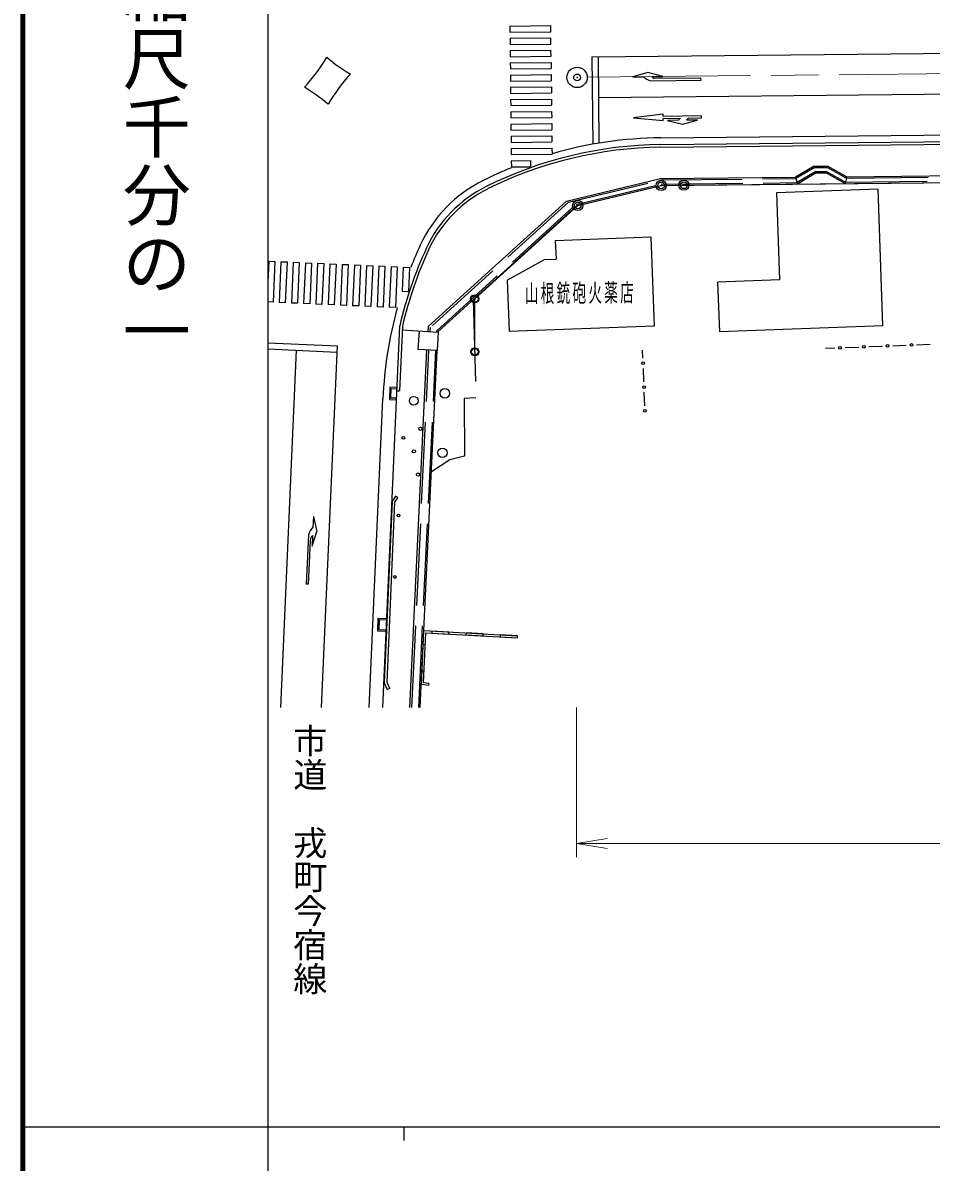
# Model space of a CAD drawing. Units: millimetres, scale not verified. Extents: x 40000 to 680000, y 20000 to 380000.
# Drawn here: x 40000 to 106744, y 202409 to 286130 of the extents above; entities that cross this region are included whole.
import ezdxf
from ezdxf.enums import TextEntityAlignment as Align

# ---------------------------------------------------------------- set-up
doc = ezdxf.new("R2010")
doc.units = ezdxf.units.MM
doc.header["$LTSCALE"] = 1000
doc.header["$PDMODE"] = 32
doc.header["$PDSIZE"] = 500
doc.linetypes.add('CHAIN', pattern=[18.5, 12, -1.5, 3.5, -1.5])
doc.linetypes.add('DASHED', pattern=[7.5, 6, -1.5])
for name, color, linetype, lineweight in [('M-BGD', 7, 'Continuous', 25), ('M-BMK', 2, 'CHAIN', 13), ('M-BMK-ROW', 30, 'Continuous', 25), ('M-BMK-SRVR', 3, 'Continuous', 25), ('M-STR-HTXT', 7, 'Continuous', 13), ('M-STR-STRC', 7, 'Continuous', 25), ('M-TTL', 2, 'Continuous', 140), ('M-TTL-BAND', 7, 'Continuous', 25)]:
    doc.layers.add(name, color=color, linetype=linetype, lineweight=lineweight)
doc.layers.add('M-BMK-HTXT', color=7, linetype='Continuous')
doc.layers.add('M-OTRS', color=6, linetype='Continuous')
doc.styles.add('@ＭＳ ゴシック', font='')
doc.styles.add('ＭＳ ゴシック', font='')
doc.styles.get('@ＭＳ ゴシック').set_extended_font_data('@MS Gothic')
doc.styles.get('ＭＳ ゴシック').set_extended_font_data('MS Gothic')

msp = doc.modelspace()

# ---------------------------------------------------------------- linework, layer by layer
at = {"layer": 'M-BGD'}
for p, q in [((86909, 274180), (496856, 278424)), ((86878, 277180), (119535, 277518)), ((86880, 276980), (119537, 277318)), ((98154, 275597), (96777, 274782)), ((98154, 275597), (99154, 275607)), ((99154, 275607), (100548, 274821)), ((79940, 273019), (86848, 274680)), ((86848, 274680), (96777, 274782)), ((96777, 274782), (96916, 274284)), ((98293, 275098), (96916, 274284)), ((98293, 275098), (99025, 275106)), ((99025, 275106), (100419, 274320)), ((100548, 274821), (100419, 274320)), ((100548, 274821), (119661, 275019)), ((80687, 272685), (86909, 274180)), ((102851, 273915), (95383, 273644)), ((103199, 263862), (102851, 273915)), ((79940, 273019), (69788, 263806)), ((95383, 273644), (95604, 267247)), ((70517, 263455), (80687, 272685)), ((79125, 270122), (86135, 270393)), ((79125, 270122), (79178, 268767)), ((86135, 270393), (86390, 263851)), ((78336, 268729), (79178, 268767)), ((75593, 267226), (78336, 268729)), ((75593, 267226), (75741, 263440)), ((95604, 267247), (91077, 267083)), ((91204, 263427), (91077, 267083)), ((66459, 235821), (67694, 263863)), ((67893, 263836), (67683, 259079)), ((69788, 263806), (69765, 263442)), ((86390, 263851), (75741, 263440)), ((103199, 263862), (91204, 263427)), ((67881, 263558), (70517, 263396)), ((69061, 262127), (69144, 263480)), ((70517, 263396), (70434, 262043)), ((70513, 263396), (70517, 263455)), ((68440, 235821), (69696, 262088)), ((70444, 262042), (69061, 262127)), ((85566, 261488), (85544, 262067)), ((98976, 262213), (99668, 262240)), ((100417, 262269), (101416, 262308)), ((102166, 262337), (103165, 262375)), ((103914, 262405), (104914, 262443)), ((105663, 262472), (106662, 262511)), ((69191, 235821), (70444, 262042)), ((85631, 259739), (85594, 260739)), ((66974, 259358), (66939, 258458)), ((67495, 259338), (66974, 259358)), ((67043, 258554), (67070, 259254)), ((67070, 259254), (67490, 259238)), ((67484, 259088), (67683, 259079)), ((85696, 257991), (85659, 258990)), ((66939, 258458), (67455, 258438)), ((67459, 258538), (67043, 258554)), ((67390, 251340), (67146, 250957)), ((67344, 250895), (67559, 251233)), ((67559, 251233), (67390, 251340)), ((67146, 250957), (66560, 237628)), ((66762, 237666), (67344, 250895)), ((66092, 241431), (66120, 242378)), ((66120, 242378), (66768, 242360)), ((66195, 241528), (66217, 242275)), ((66217, 242275), (66764, 242260)), ((66727, 241413), (66092, 241431)), ((66731, 241512), (66195, 241528)), ((69286, 237499), (69469, 241468)), ((69442, 237632), (69612, 241310)), ((69469, 241468), (76344, 241091)), ((69612, 241310), (76336, 240941)), ((70054, 241436), (70046, 241286)), ((70046, 241286), (71304, 241217)), ((71312, 241367), (70054, 241436)), ((71304, 241217), (71312, 241367)), ((72570, 241298), (72562, 241148)), ((72562, 241148), (73820, 241079)), ((73828, 241229), (72570, 241298)), ((73820, 241079), (73828, 241229)), ((75086, 241160), (75078, 241010)), ((76344, 241091), (75086, 241160)), ((69571, 240430), (69421, 240437)), ((75078, 241010), (76336, 240941)), ((76336, 240941), (76344, 241091)), ((69333, 238525), (69483, 238518)), ((66560, 237628), (66775, 237142)), ((66958, 237223), (66762, 237666)), ((66958, 237223), (66775, 237142)), ((69810, 237438), (69286, 237499)), ((69827, 237587), (69442, 237632)), ((69827, 237587), (69810, 237438))]:
    msp.add_line(p, q, dxfattribs=at)
at = {"layer": 'M-BGD', "linetype": 'DASHED'}
for p, q in [((98182, 275497), (96805, 274683)), ((98182, 275497), (99128, 275507)), ((99128, 275507), (100522, 274721)), ((86860, 274580), (96805, 274683)), ((98265, 275198), (96888, 274384)), ((98265, 275198), (99051, 275206)), ((99051, 275206), (100445, 274420)), ((100445, 274420), (119665, 274619)), ((100522, 274721), (119662, 274919)), ((80089, 272952), (86860, 274580)), ((80663, 272782), (86886, 274277)), ((86908, 274280), (96888, 274384)), ((80089, 272952), (69934, 263736)), ((70420, 263502), (80639, 272776)), ((73096, 265782), (73283, 258563)), ((69934, 263736), (69915, 263433)), ((70414, 263402), (70420, 263502)), ((68591, 235821), (69845, 262079)), ((69091, 235821), (70344, 262048)), ((73283, 258563), (72431, 258528)), ((72431, 258528), (72454, 254291)), ((71368, 254026), (70018, 253128)), ((72454, 254291), (71368, 254026))]:
    msp.add_line(p, q, dxfattribs=at)
at = {"layer": 'M-BGD'}
for centre, radius in [((100042, 262254), 100), ((101791, 262322), 100), ((103540, 262390), 100), ((105288, 262458), 100), ((85580, 261114), 100), ((71010, 258903), 350), ((85645, 259365), 100), ((68721, 258360), 320), ((85710, 257616), 100), ((69219, 256303), 120), ((67960, 255626), 100), ((68735, 254641), 120), ((70835, 254537), 350), ((69048, 252931), 120), ((67596, 249931), 100), ((67334, 245409), 100)]:
    msp.add_circle(centre, radius, dxfattribs=at)
for centre, radius, start, end in [((87184, 247682), 29500, 90.59308, 116.43501), ((87184, 247682), 29300, 90.59308, 116.43501), ((78280, 265590), 9500, 116.43501, 155.14743), ((78280, 265590), 9300, 116.43502, 155.14743), ((96428, 257185), 29500, 155.14743, 166.91511), ((96428, 257185), 29300, 155.14743, 166.87902)]:
    msp.add_arc(centre, radius, start, end, dxfattribs=at)
at = {"layer": 'M-BMK'}
msp.add_line((81475, 282124), (179970, 283144), dxfattribs=at)
at = {"layer": 'M-BMK-ROW'}
for p, q in [((80774, 272706), (86909, 274180)), ((86909, 274180), (88568, 274197)), ((88568, 274197), (108567, 274404)), ((73203, 265845), (80774, 272706)), ((73214, 261955), (73203, 265845)), ((73214, 261955), (73230, 260200))]:
    msp.add_line(p, q, dxfattribs=at)
for centre, radius in [((86909, 274180), 375), ((88568, 274197), 375), ((80774, 272706), 375), ((73203, 265845), 300), ((73214, 261955), 300)]:
    msp.add_circle(centre, radius, dxfattribs=at)
for p in [(86909, 274180), (88568, 274197), (80774, 272706), (73203, 265845), (73214, 261955)]:
    msp.add_point(p, dxfattribs=at)
at = {"layer": 'M-BMK-SRVR'}
msp.add_circle((80725, 282116), 750, dxfattribs=at)
at = {"layer": 'M-OTRS'}
msp.add_point((80725, 282116), dxfattribs=at)
at = {"layer": 'M-STR-HTXT'}
for p, q in [((80687, 235830), (80687, 224830)), ((80687, 225830), (82937, 226205)), ((80687, 225830), (82937, 225455)), ((80687, 225830), (509323, 225830))]:
    msp.add_line(p, q, dxfattribs=at)
at = {"layer": 'M-STR-STRC'}
for p, q in [((75789, 285890), (78789, 285921)), ((75789, 285890), (75794, 285440)), ((78794, 285471), (78789, 285921)), ((75794, 285440), (78794, 285471)), ((75798, 284990), (78798, 285021)), ((75798, 284990), (75803, 284540)), ((78803, 284571), (78798, 285021)), ((75803, 284540), (78803, 284571)), ((75808, 284090), (78808, 284122)), ((75808, 284090), (75812, 283640)), ((78812, 283672), (78808, 284122)), ((81813, 283628), (131810, 284146)), ((75812, 283640), (78812, 283672)), ((75817, 283190), (78817, 283222)), ((75817, 283190), (75822, 282741)), ((78817, 283222), (78822, 282772)), ((81813, 283628), (81879, 277209)), ((82263, 283633), (82329, 277286)), ((75822, 282741), (78822, 282772)), ((75826, 282291), (78826, 282322)), ((75826, 282291), (75831, 281841)), ((78826, 282322), (78831, 281872)), ((85925, 282470), (84828, 282159)), ((84828, 282159), (85628, 282167)), ((87028, 282182), (85925, 282470)), ((86228, 282173), (87028, 282182)), ((75831, 281841), (78831, 281872)), ((75836, 281391), (78836, 281422)), ((75836, 281391), (75840, 280941)), ((78836, 281422), (78840, 280972)), ((86131, 281872), (89831, 281911)), ((89830, 282061), (86380, 282025)), ((89831, 281911), (89830, 282061)), ((75840, 280941), (78840, 280972)), ((75845, 280491), (78845, 280522)), ((75845, 280491), (75850, 280041)), ((78845, 280522), (78850, 280072)), ((82294, 280633), (111842, 280939)), ((75850, 280041), (78850, 280072)), ((75854, 279591), (78854, 279622)), ((75854, 279591), (75859, 279141)), ((75859, 279141), (78859, 279172)), ((78854, 279622), (78859, 279172)), ((87057, 279407), (84859, 279159)), ((84859, 279159), (87062, 278957)), ((87058, 279257), (87057, 279407)), ((89858, 279286), (87058, 279257)), ((87060, 279107), (88310, 279120)), ((87062, 278957), (87060, 279107)), ((88161, 278968), (87361, 278960)), ((87361, 278960), (88465, 278672)), ((88465, 278672), (89561, 278983)), ((89561, 278983), (88761, 278975)), ((88910, 279126), (89860, 279136)), ((89860, 279136), (89858, 279286)), ((75864, 278691), (78864, 278722)), ((75864, 278691), (75868, 278241)), ((75868, 278241), (78868, 278272)), ((78864, 278722), (78868, 278272)), ((86873, 277680), (119630, 278019)), ((75873, 277791), (78873, 277822)), ((75873, 277791), (75878, 277341)), ((75878, 277341), (78877, 277372)), ((78873, 277822), (78877, 277372)), ((75882, 276891), (78882, 276922)), ((75882, 276891), (75887, 276441)), ((75887, 276441), (78887, 276472)), ((78882, 276922), (78887, 276472)), ((75892, 275991), (77296, 276005)), ((75892, 275991), (75896, 275541)), ((75896, 275541), (77301, 275555)), ((77296, 276005), (77301, 275555)), ((58069, 268618), (58000, 267060)), ((58069, 268618), (58518, 268598)), ((58518, 268598), (58386, 265601)), ((58968, 268578), (58836, 265581)), ((58968, 268578), (59417, 268558)), ((59417, 268558), (59285, 265561)), ((59867, 268538), (59735, 265541)), ((59867, 268538), (60316, 268519)), ((60316, 268519), (60184, 265522)), ((60766, 268499), (60634, 265502)), ((60766, 268499), (61216, 268479)), ((61216, 268479), (61084, 265482)), ((61665, 268459), (61533, 265462)), ((61665, 268459), (62115, 268440)), ((62115, 268440), (61983, 265442)), ((62564, 268420), (62432, 265423)), ((62564, 268420), (63014, 268400)), ((63014, 268400), (62882, 265403)), ((63463, 268380), (63331, 265383)), ((63463, 268380), (63913, 268360)), ((63913, 268360), (63781, 265363)), ((64362, 268341), (64231, 265343)), ((64362, 268341), (64812, 268321)), ((64812, 268321), (64680, 265324)), ((65262, 268301), (65130, 265304)), ((65262, 268301), (65711, 268281)), ((65711, 268281), (65579, 265284)), ((66161, 268261), (66029, 265264)), ((66161, 268261), (66610, 268242)), ((66610, 268242), (66478, 265244)), ((67060, 268222), (66928, 265225)), ((67060, 268222), (67509, 268202)), ((67509, 268202), (67377, 265205)), ((67959, 268182), (67881, 266408)), ((67959, 268182), (68409, 268162)), ((68409, 268162), (68330, 266388)), ((67881, 266408), (68330, 266388)), ((58386, 265601), (58000, 265618)), ((59285, 265561), (58836, 265581)), ((60184, 265522), (59735, 265541)), ((61084, 265482), (60634, 265502)), ((61983, 265442), (61533, 265462)), ((62882, 265403), (62432, 265423)), ((63781, 265363), (63331, 265383)), ((64680, 265324), (64231, 265343)), ((65579, 265284), (65130, 265304)), ((66478, 265244), (66029, 265264)), ((67377, 265205), (66928, 265225)), ((58000, 262615), (63125, 262389)), ((58000, 262164), (63105, 261940)), ((58952, 235821), (60108, 262072)), ((61955, 235821), (63125, 262389)), ((65458, 235821), (66457, 258504)), ((61358, 249866), (61320, 249067)), ((61358, 249866), (61606, 248753)), ((61255, 247668), (61606, 248753)), ((60993, 248482), (60824, 244885)), ((61124, 248075), (60974, 244878)), ((61292, 248467), (61255, 247668)), ((60974, 244878), (60824, 244885))]:
    msp.add_line(p, q, dxfattribs=at)
for centre, radius, start, end in [((51163, 290239), 13000, 317.17739, 329.26235), ((70739, 293514), 13000, 229.73135, 239.12717), ((73625, 273543), 13000, 137.3173, 149.45911), ((86363, 282845), 1000, 222.67885, 256.58011), ((86646, 282448), 500, 213.34591, 237.84056), ((53963, 270283), 13000, 49.36596, 58.79648), ((88946, 278348), 1000, 129.50465, 141.68182), ((89185, 278709), 500, 123.34591, 147.84056), ((87184, 247682), 30000, 90.59308, 106.0559), ((87184, 247682), 30000, 112.09996, 116.43501), ((78280, 265590), 10000, 116.43501, 155.14743), ((96428, 257185), 30000, 155.14743, 158.54449), ((96428, 257185), 30000, 164.50628, 177.47908), ((61979, 248314), 1000, 131.15857, 170.35355), ((61624, 248093), 500, 131.47507, 182.05507)]:
    msp.add_arc(centre, radius, start, end, dxfattribs=at)
at = {"layer": 'M-TTL'}
msp.add_line((40000, 380000), (40000, 20000), dxfattribs=at)
at = {"layer": 'M-TTL-BAND'}
for p, q in [((58000, 370000), (58000, 20000)), ((40000, 205000), (579000, 205000)), ((68000, 205000), (68000, 204000))]:
    msp.add_line(p, q, dxfattribs=at)

# ---------------------------------------------------------------- texts
at = {"layer": 'M-BMK-HTXT', "style": '@ＭＳ ゴシック'}
msp.add_text('市道\u3000戎町今宿線', height=1833, rotation=270, dxfattribs=at).set_placement((59625, 224646), align=Align.BOTTOM_CENTER)
at = {"layer": 'M-BMK-HTXT', "insert": (76893, 265430), "char_height": 1320, "attachment_point": 7, "rotation": 0.593, "style": 'ＭＳ ゴシック'}
msp.add_mtext('\\T1.18;\\W0.55;山根銃砲火薬店', dxfattribs=at)
at = {"layer": 'M-TTL-BAND', "style": '@ＭＳ ゴシック'}
msp.add_text('縮尺千分の一', height=3666, rotation=270, dxfattribs=at).set_placement((49777, 261030), align=Align.MIDDLE_RIGHT)

doc.saveas('drawing.dxf')
